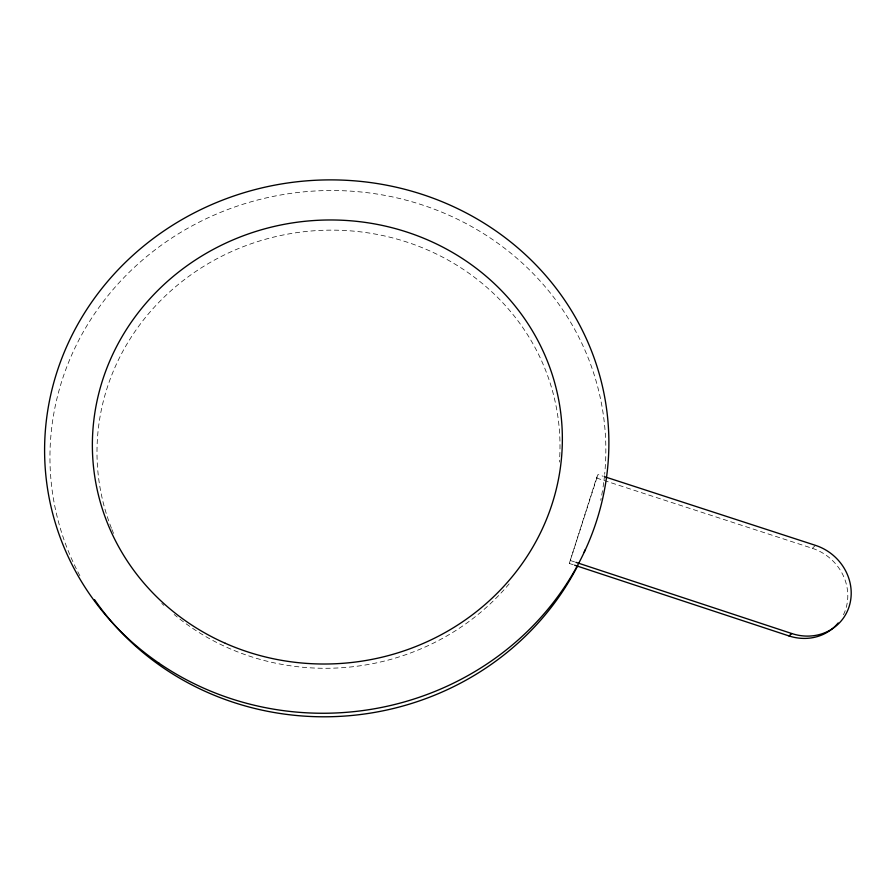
<?xml version="1.0" encoding="UTF-8"?>
<svg xmlns="http://www.w3.org/2000/svg" width="896" height="896" viewBox="0 0 896 896"><rect width="100%" height="100%" fill="white"/><g stroke="black" fill="none" stroke-linecap="round" stroke-linejoin="round"><path stroke-width="0.67" stroke-dasharray="4.48 3.36" d="M573.283 564.76L569.307 563.45L596.501 478.016L597.968 474.566L603.266 476.291M569.307 563.45L597.968 474.566M596.501 478.016L812.347 548.318L815.461 545.35M570.584 560.582L574.56 561.893M812.347 548.318A48.496 44.789 38.8 0 1 842.576 616.459M111.429 528.203A231.694 218.882 -7 0 1 295.882 232.77A231.694 218.882 -7 0 1 559.395 462.067M509.118 583.89A231.694 218.882 -7 0 1 174.149 614.488M163.822 605.326A231.694 218.882 -7 0 1 161.795 603.389M113.568 533.411A231.694 218.882 -7 0 1 111.955 529.514M604.509 475.675A278.174 262.898 -7.1 0 1 604.05 479.842M603.702 482.552A278.174 262.898 -7.1 0 1 602.717 489.362M602.493 490.728A278.174 262.898 -7.1 0 1 600.723 500.293M79.89 575.702A278.174 262.898 -7.1 0 1 275.923 195.866A278.174 262.898 -7.1 0 1 604.654 474.286"/><path stroke-width="1.34" d="M574.605 565.197L788.928 635.914L791.907 633.573A48.866 45.102 38.7 0 0 849.722 604.554A48.866 45.102 38.7 0 0 815.461 545.35L604.598 476.717M575.893 562.33L791.907 633.573M838.174 622.955A48.496 44.789 38.8 0 1 788.928 635.914M585.222 549.718A278.174 262.898 -7.1 0 1 584.147 552.194M577.685 565.768A278.174 262.898 -7.1 0 1 344.635 716.072A278.174 262.898 -7.1 0 1 94.573 599.704M225.288 643.283A235.178 221.827 -6.8 0 0 561.714 422.475A235.178 221.827 -6.8 0 0 195.104 260.21A235.178 221.827 -6.8 0 0 225.288 643.283M159.051 663.219A282.363 266.448 -6.9 0 0 607.085 472.92A282.363 266.448 -6.9 0 0 214.088 203.56A282.363 266.448 -6.9 0 0 159.051 663.219"/></g></svg>
